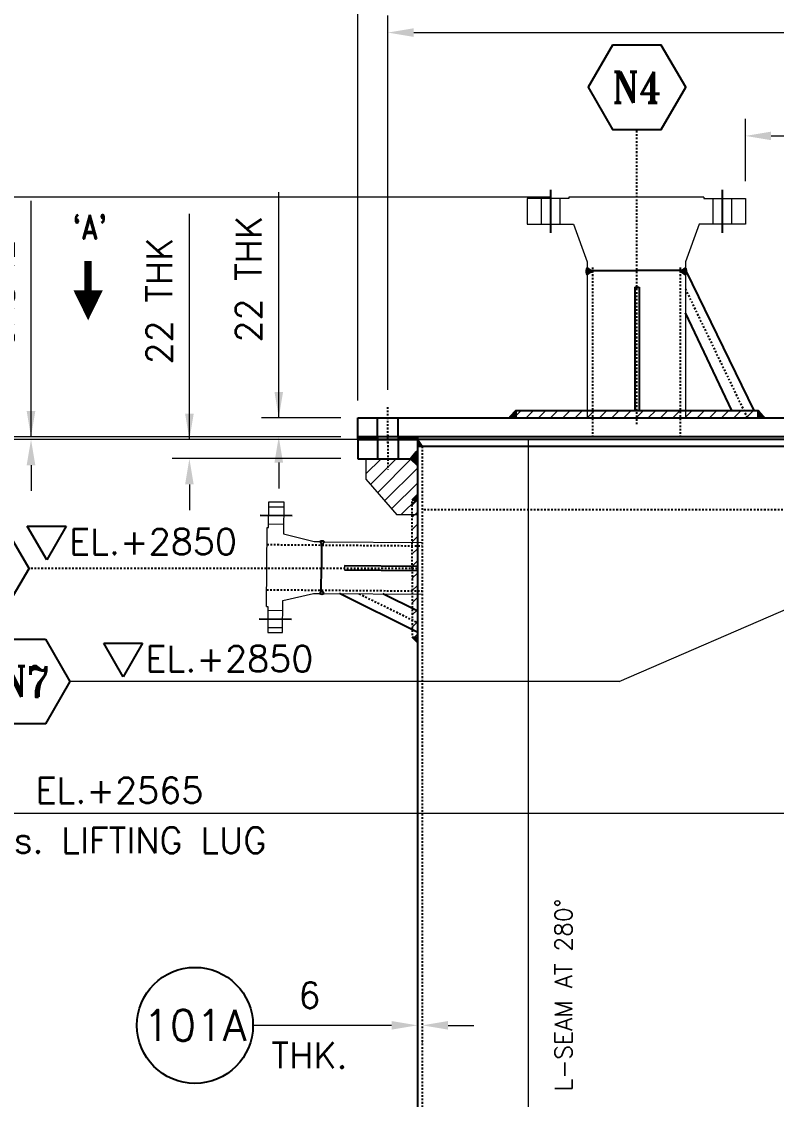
# Model space of a CAD drawing. Header units: inches. Extents: x 26960 to 35074, y -20333 to -19295.
# Drawn here: x 27038.2 to 27082.2, y -19398.3 to -19335.5 of the extents above; entities that cross this region are included whole.
import ezdxf
from ezdxf.enums import TextEntityAlignment as Align

# ---------------------------------------------------------------- set-up
doc = ezdxf.new("R2010")
doc.units = ezdxf.units.IN
doc.header["$LTSCALE"] = 200
doc.header["$MEASUREMENT"] = 0
for name, pattern in [('CENTER', [2, 1.25, -0.25, 0.25, -0.25]), ('CENTER2', [1.125, 0.75, -0.125, 0.125, -0.125]), ('DASHED', [0.75, 0.5, -0.25]), ('HIDDEN', [0.375, 0.25, -0.125])]:
    doc.linetypes.add(name, pattern=pattern)
for name, color, linetype, lineweight in [('1 (CEN)', 1, 'CENTER2', 9), ('2', 2, 'CENTER', 20), ('AM_5', 3, 'Continuous', 15), ('B-OBJ', 7, 'Continuous', 13), ('EQUIPMENT', 4, 'Continuous', 13), ('HAT', 8, 'Continuous', 9), ('Hidden Line', 3, 'HIDDEN', 9), ('OBJECT', 7, 'Continuous', 18), ('SEAM JOINT1', 4, 'SEAM', 13)]:
    doc.layers.add(name, color=color, linetype=linetype, lineweight=lineweight)
for name, color, linetype in [('CEN', 3, 'CENTER'), ('CENTER', 1, 'CENTER'), ('DIMENSION', 8, 'Continuous'), ('text', 3, 'Continuous'), ('WELD', 5, 'Continuous')]:
    doc.layers.add(name, color=color, linetype=linetype)
doc.styles.add('ROMAND', font='romand.shx', dxfattribs={"width": 0.8})
doc.styles.add('ROMANS', font='romans.shx')
doc.styles.add('ROMANT', font='romant.shx')
doc.styles.get("Standard").update_dxf_attribs({"font": 'romans.shx'})
doc.linetypes.add('SEAM', pattern='A,2,["X",Standard,S=1,R=0,X=0,Y=-0.5],2', length=4)
doc.linetypes.add('SEAM LINE', pattern='A,0.5,-0.2,["X",Standard,S=0.1,R=0,X=-0.1,Y=-0.05],-0.2', length=0.9)
doc.dimstyles.new('VEP-5', dxfattribs={"dimscale": 0, "dimtxt": 2.5, "dimasz": 2.5, "dimexe": 1, "dimexo": 1, "dimgap": 1, "dimtad": 1, "dimdec": 0, "dimlfac": 20, "dimzin": 9, "dimdsep": 46, "dimtxsty": 'ROMANS', "dimcen": 0, "dimclrd": 256, "dimclre": 256, "dimclrt": 40, "dimadec": 0, "dimazin": 0, "dimtfac": 1, "dimtdec": 0, "dimtofl": 0, "dimtmove": 0, "dimatfit": 3, "dimfxl": 1.25, "dimlwd": -1, "dimlwe": -1, "dimarcsym": 0})

# ---------------------------------------------------------------- blocks, each defined once
blk = doc.blocks.new('*D46')
at = {"layer": 'AM_5', "transparency": 16777216}
for p, q in [((27056.83, -19359.871), (27014.858, -19359.871)), ((27015.858, -19508.371), (27015.858, -19361.371)), ((27060.33, -19509.871), (27014.858, -19509.871))]:
    blk.add_line(p, q, dxfattribs=at)
for points in [[(27016.108, -19361.371), (27015.608, -19361.371), (27015.858, -19359.871)], [(27015.608, -19508.371), (27016.108, -19508.371), (27015.858, -19509.871)]]:
    blk.add_solid(points, dxfattribs=at)
at = {"layer": 'Defpoints', "color": 0, "transparency": 16777216}
for p in [(27015.858, -19359.871), (27057.83, -19359.871), (27061.33, -19509.871)]:
    blk.add_point(p, dxfattribs=at)
at = {"layer": 'AM_5', "color": 40, "transparency": 16777216, "insert": (27014.108, -19432.365), "char_height": 1.5, "attachment_point": 5, "rotation": 90, "style": 'ROMANS'}
blk.add_mtext('3000 FROM T.L. TO FLANGE FACE', dxfattribs=at)
blk = doc.blocks.new('*D47')
at = {"layer": 'AM_5', "transparency": 16777216}
for p, q in [((27059.794, -19394.007), (27051.722, -19394.007)), ((27063.08, -19394.007), (27064.58, -19394.007)), ((27061.294, -19395.001), (27061.294, -19395.007)), ((27061.58, -19394.972), (27061.58, -19395.007))]:
    blk.add_line(p, q, dxfattribs=at)
for points in [[(27059.794, -19394.257), (27059.794, -19393.757), (27061.294, -19394.007)], [(27063.08, -19393.757), (27063.08, -19394.257), (27061.58, -19394.007)]]:
    blk.add_solid(points, dxfattribs=at)
at = {"layer": 'Defpoints', "color": 0, "transparency": 16777216}
for p in [(27061.294, -19394.001), (27061.294, -19394.007), (27061.58, -19393.972)]:
    blk.add_point(p, dxfattribs=at)
at = {"layer": 'AM_5', "color": 40, "transparency": 16777216, "char_height": 1.5, "attachment_point": 5, "style": 'ROMANS'}
for s, insert in [('6', (27055.008, -19392.257)), ('THK.', (27055.008, -19395.757))]:
    blk.add_mtext(s, dxfattribs=dict(at, insert=insert))
blk = doc.blocks.new('A$C32f367a6')
at = {"layer": 'text'}
for p, q in [((-18.1, 31.4), (18.1, 31.4)), ((0, 0), (-18.1, 31.4)), ((18.1, 31.4), (0, 0))]:
    blk.add_line(p, q, dxfattribs=at)
blk = doc.blocks.new('*D121')
at = {"layer": 'AM_5', "transparency": 16777216}
for p, q in [((27053.223, -19358.603), (27053.223, -19345.461)), ((27053.223, -19357.103), (27053.223, -19355.603)), ((27056.83, -19358.603), (27052.223, -19358.603)), ((27056.83, -19359.721), (27052.223, -19359.721)), ((27053.223, -19361.221), (27053.223, -19362.721))]:
    blk.add_line(p, q, dxfattribs=at)
for points in [[(27052.973, -19357.103), (27053.473, -19357.103), (27053.223, -19358.603)], [(27053.473, -19361.221), (27052.973, -19361.221), (27053.223, -19359.721)]]:
    blk.add_solid(points, dxfattribs=at)
at = {"layer": 'Defpoints', "color": 0, "transparency": 16777216}
for p in [(27057.83, -19358.603), (27053.223, -19359.721), (27057.83, -19359.721)]:
    blk.add_point(p, dxfattribs=at)
at = {"layer": 'AM_5', "color": 40, "transparency": 16777216, "insert": (27051.473, -19350.532), "char_height": 1.5, "attachment_point": 5, "rotation": 90, "style": 'ROMANS'}
blk.add_mtext('22 THK', dxfattribs=at)
blk = doc.blocks.new('*D122')
at = {"layer": 'AM_5', "transparency": 16777216}
for p, q in [((27048.019, -19359.871), (27048.019, -19346.729)), ((27048.019, -19358.371), (27048.019, -19356.871)), ((27056.83, -19359.871), (27047.019, -19359.871)), ((27056.83, -19360.989), (27047.019, -19360.989)), ((27048.019, -19362.489), (27048.019, -19363.989))]:
    blk.add_line(p, q, dxfattribs=at)
for points in [[(27047.769, -19358.371), (27048.269, -19358.371), (27048.019, -19359.871)], [(27048.269, -19362.489), (27047.769, -19362.489), (27048.019, -19360.989)]]:
    blk.add_solid(points, dxfattribs=at)
at = {"layer": 'Defpoints', "color": 0, "transparency": 16777216}
for p in [(27057.83, -19359.871), (27048.019, -19360.989), (27057.83, -19360.989)]:
    blk.add_point(p, dxfattribs=at)
at = {"layer": 'AM_5', "color": 40, "transparency": 16777216, "insert": (27046.269, -19351.8), "char_height": 1.5, "attachment_point": 5, "rotation": 90, "style": 'ROMANS'}
blk.add_mtext('22 THK', dxfattribs=at)
blk = doc.blocks.new('*D133')
at = {"layer": 'AM_5', "transparency": 16777216}
for p, q in [((27057.83, -19357.603), (27057.83, -19328.335)), ((27140.33, -19357.603), (27140.33, -19328.335)), ((27059.33, -19329.335), (27138.83, -19329.335))]:
    blk.add_line(p, q, dxfattribs=at)
for points in [[(27059.33, -19329.085), (27059.33, -19329.585), (27057.83, -19329.335)], [(27138.83, -19329.585), (27138.83, -19329.085), (27140.33, -19329.335)]]:
    blk.add_solid(points, dxfattribs=at)
at = {"layer": 'Defpoints', "color": 0, "transparency": 16777216}
for p in [(27140.33, -19329.335), (27057.83, -19358.603), (27140.33, -19358.603)]:
    blk.add_point(p, dxfattribs=at)
at = {"layer": 'AM_5', "color": 40, "transparency": 16777216, "insert": (27099.08, -19327.585), "char_height": 1.5, "attachment_point": 5, "style": 'ROMANS'}
blk.add_mtext('1630 O.D.', dxfattribs=at)
blk = doc.blocks.new('*D134')
at = {"layer": 'AM_5', "transparency": 16777216}
for p, q in [((27059.58, -19356.98), (27059.58, -19335.163)), ((27138.58, -19356.98), (27138.58, -19335.163)), ((27061.08, -19336.163), (27137.08, -19336.163))]:
    blk.add_line(p, q, dxfattribs=at)
for points in [[(27061.08, -19335.913), (27061.08, -19336.413), (27059.58, -19336.163)], [(27137.08, -19336.413), (27137.08, -19335.913), (27138.58, -19336.163)]]:
    blk.add_solid(points, dxfattribs=at)
at = {"layer": 'Defpoints', "color": 0, "transparency": 16777216}
for p in [(27138.58, -19336.163), (27059.58, -19357.98), (27138.58, -19357.98)]:
    blk.add_point(p, dxfattribs=at)
at = {"layer": 'AM_5', "color": 40, "transparency": 16777216, "insert": (27099.08, -19334.413), "char_height": 1.5, "attachment_point": 5, "style": 'ROMANS'}
blk.add_mtext('1562 P.C.D.', dxfattribs=at)
blk = doc.blocks.new('*D136')
at = {"layer": 'AM_5', "transparency": 16777216}
for p, q in [((27080.395, -19344.827), (27080.395, -19341.184)), ((27095.271, -19348.918), (27095.271, -19341.184)), ((27081.895, -19342.184), (27093.771, -19342.184))]:
    blk.add_line(p, q, dxfattribs=at)
for points in [[(27081.895, -19341.934), (27081.895, -19342.434), (27080.395, -19342.184)], [(27093.771, -19342.434), (27093.771, -19341.934), (27095.271, -19342.184)]]:
    blk.add_solid(points, dxfattribs=at)
at = {"layer": 'Defpoints', "color": 0, "transparency": 16777216}
for p in [(27095.271, -19342.184), (27080.395, -19345.827), (27095.271, -19349.918)]:
    blk.add_point(p, dxfattribs=at)
at = {"layer": 'AM_5', "color": 40, "transparency": 16777216, "insert": (27087.833, -19340.434), "char_height": 1.5, "attachment_point": 5, "style": 'ROMANS'}
blk.add_mtext('298', dxfattribs=at)
blk = doc.blocks.new('*D141')
at = {"layer": 'AM_5', "transparency": 16777216}
for p, q in [((27038.795, -19359.721), (27038.795, -19345.971)), ((27038.795, -19358.221), (27038.795, -19356.721)), ((27056.83, -19359.721), (27037.795, -19359.721)), ((27056.83, -19359.871), (27037.795, -19359.871)), ((27038.795, -19361.371), (27038.795, -19362.871))]:
    blk.add_line(p, q, dxfattribs=at)
for points in [[(27038.545, -19358.221), (27039.045, -19358.221), (27038.795, -19359.721)], [(27039.045, -19361.371), (27038.545, -19361.371), (27038.795, -19359.871)]]:
    blk.add_solid(points, dxfattribs=at)
at = {"layer": 'Defpoints', "color": 0, "transparency": 16777216}
for p in [(27057.83, -19359.721), (27038.795, -19359.871), (27057.83, -19359.871)]:
    blk.add_point(p, dxfattribs=at)
at = {"layer": 'AM_5', "color": 40, "transparency": 16777216, "insert": (27035.795, -19350.936), "char_height": 1.5, "attachment_point": 5, "rotation": 90, "style": 'ROMANS'}
blk.add_mtext('3 THK\\PGASKET', dxfattribs=at)
blk = doc.blocks.new('*D241')
at = {"layer": 'AM_5', "transparency": 16777216}
for p, q in [((27069.115, -19345.747), (27002.884, -19345.747)), ((27003.884, -19575.669), (27003.884, -19347.247)), ((27051.974, -19577.169), (27002.884, -19577.169))]:
    blk.add_line(p, q, dxfattribs=at)
for points in [[(27004.134, -19347.247), (27003.634, -19347.247), (27003.884, -19345.747)], [(27003.634, -19575.669), (27004.134, -19575.669), (27003.884, -19577.169)]]:
    blk.add_solid(points, dxfattribs=at)
at = {"layer": 'Defpoints', "color": 0, "transparency": 16777216}
for p in [(27003.884, -19345.747), (27070.115, -19345.747), (27052.974, -19577.169)]:
    blk.add_point(p, dxfattribs=at)
at = {"layer": 'AM_5', "color": 40, "transparency": 16777216, "insert": (27002.134, -19461.458), "char_height": 1.5, "attachment_point": 5, "rotation": 90, "style": 'ROMANS'}
blk.add_mtext('4628', dxfattribs=at)
blk = doc.blocks.new('*D252')
at = {"layer": 'AM_5', "transparency": 16777216}
for p, q in [((27066.768, -19359.871), (27021.646, -19359.871)), ((27022.646, -19361.371), (27022.646, -19505.872)), ((27066.767, -19507.372), (27021.646, -19507.372))]:
    blk.add_line(p, q, dxfattribs=at)
for points in [[(27022.896, -19361.371), (27022.396, -19361.371), (27022.646, -19359.871)], [(27022.396, -19505.872), (27022.896, -19505.872), (27022.646, -19507.372)]]:
    blk.add_solid(points, dxfattribs=at)
at = {"layer": 'Defpoints', "color": 0, "transparency": 16777216}
for p in [(27067.768, -19359.871), (27022.646, -19507.372), (27067.767, -19507.372)]:
    blk.add_point(p, dxfattribs=at)
at = {"layer": 'AM_5', "color": 40, "transparency": 16777216, "insert": (27020.896, -19438.7), "char_height": 1.5, "attachment_point": 5, "rotation": 90, "style": 'ROMANS'}
blk.add_mtext('2950', dxfattribs=at)

msp = doc.modelspace()

# ---------------------------------------------------------------- hatches: boundary and pattern name
at = {"linetype": 'DASHED'}
h = msp.add_hatch(dxfattribs=at)
h.set_pattern_fill('ANSI37', color=5, scale=0.025)
h.set_pattern_definition([(45, (28792.86417, -18458.3484345), (-0.002209708691, 0.002209708691), []), (135, (28792.86417, -18458.3484345), (-0.002209708691, -0.002209708691), [])])
h.paths.add_polyline_path([(27071.18768, -19349.86557, 0.28383696), (27071.18768, -19350.27436), (27071.40518, -19350.10747), (27071.48518, -19350.10747), (27071.48518, -19350.03247), (27071.40518, -19350.03247)])
h.paths.add_polyline_path([(27076.68518, -19350.10747), (27076.90268, -19350.27436, 0.28383696), (27076.90268, -19349.86557), (27076.68518, -19350.03247), (27076.60518, -19350.03247), (27076.60518, -19350.10747)])
h = msp.add_hatch(dxfattribs=at)
h.set_pattern_fill('ANSI37', color=5, scale=0.025)
h.set_pattern_definition([(45, (0, -10.1004485), (-0.0022097086912, 0.0022097086912), []), (135, (0, -10.1004485), (-0.0022097086912, -0.0022097086912), [])])
h.paths.add_polyline_path([(27110.09901, -19533.10867, 0.279062), (27110.09695, -19533.36015), (27110.21267, -19533.27285), (27110.29267, -19533.2735), (27110.29328, -19533.1985), (27110.21328, -19533.19785)])
h.paths.add_polyline_path([(27113.11685, -19533.38485, 0.279062), (27113.11891, -19533.13337), (27113.00319, -19533.22067), (27112.92319, -19533.22001), (27112.92258, -19533.29501), (27113.00258, -19533.29566)])
h.paths.add_polyline_path([(27100.54333, -19534.56182, 0.279062), (27100.54538, -19534.31035), (27100.42966, -19534.39764), (27100.34967, -19534.39699), (27100.34905, -19534.47199), (27100.42905, -19534.47264)])
h.paths.add_polyline_path([(27097.52548, -19534.28565, 0.279062), (27097.52343, -19534.53712), (27097.63914, -19534.44982), (27097.71914, -19534.45048), (27097.71975, -19534.37548), (27097.63976, -19534.37483)])
h.paths.add_polyline_path([(27141.96457, -19498.88144, 0.279062), (27142.21606, -19498.88144), (27142.12782, -19498.76644), (27142.12782, -19498.68644), (27142.05282, -19498.68644), (27142.05282, -19498.76644)])
h.paths.add_polyline_path([(27142.12782, -19495.97644), (27142.21606, -19495.86144, 0.279062), (27141.96457, -19495.86144), (27142.05282, -19495.97644), (27142.05282, -19496.05644), (27142.12782, -19496.05644)])
h.paths.add_polyline_path([(27141.96589, -19368.89186, 0.279062), (27142.21738, -19368.89186), (27142.12913, -19368.77686), (27142.12913, -19368.69686), (27142.05413, -19368.69686), (27142.05413, -19368.77686)])
h.paths.add_polyline_path([(27142.21738, -19365.87186, 0.279062), (27141.96589, -19365.87186), (27142.05413, -19365.98686), (27142.05413, -19366.06686), (27142.12913, -19366.06686), (27142.12913, -19365.98686)])
h.paths.add_polyline_path([(27055.87955, -19365.82636, 0.279062), (27055.62807, -19365.8243), (27055.71537, -19365.94002), (27055.71471, -19366.02002), (27055.78971, -19366.02063), (27055.79036, -19365.94063)])
h.paths.add_polyline_path([(27055.85485, -19368.84626), (27055.76755, -19368.73054), (27055.7682, -19368.65054), (27055.6932, -19368.64993), (27055.69255, -19368.72993), (27055.60337, -19368.8442, 0.279062)])
h.paths.add_polyline_path([(27097.57077, -19353.1767), (27097.68577, -19353.08846), (27097.76577, -19353.08846), (27097.76577, -19353.01346), (27097.68577, -19353.01346), (27097.57077, -19352.92521, 0.279062)])
h.paths.add_polyline_path([(27100.59077, -19353.1767, 0.279062), (27100.59077, -19352.92521), (27100.47577, -19353.01346), (27100.39577, -19353.01346), (27100.39577, -19353.08846), (27100.47577, -19353.08846)])
h = msp.add_hatch(dxfattribs=at)
h.set_pattern_fill('ANSI37', color=5, scale=0.025)
h.set_pattern_definition([(45, (0, 0), (-0.0022097086912, 0.0022097086912), []), (135, (0, 0), (-0.0022097086912, -0.0022097086912), [])])
h.paths.add_polyline_path([(27067.02975, -19358.17531), (27066.63806, -19358.60344), (27067.02975, -19358.60344)])
h.paths.add_polyline_path([(27081.51966, -19358.60344), (27081.12987, -19358.17716), (27081.12987, -19358.60344)])
at = {"layer": '2'}
h = msp.add_hatch(dxfattribs=at)
h.set_pattern_fill('ANSI37', color=256, scale=0.25)
h.set_pattern_definition([(45, (16859.336077, -7713.857575), (-0.02209708691, 0.02209708691), []), (135, (16859.336077, -7713.857575), (-0.02209708691, -0.02209708691), [])])
h.paths.add_polyline_path([(27057.82975, -19359.72144), (27057.82975, -19359.87144), (27058.97975, -19359.87144), (27058.97975, -19359.72144)])
h.paths.add_polyline_path([(27061.29375, -19359.87144), (27061.29375, -19359.72144), (27060.17975, -19359.72144), (27060.17975, -19359.87144)])
at = {"layer": 'B-OBJ'}
h = msp.add_hatch(dxfattribs=at)
h.set_pattern_fill('ANSI31', color=0, scale=5)
h.set_pattern_definition([(45, (0, -12.75723), (-0.441941738, 0.441941738), [])])
h.paths.add_polyline_path([(27061.29375, -19364.25944), (27061.29375, -19361.38944), (27060.89375, -19360.98944), (27058.29375, -19360.98944), (27058.29375, -19362.18944), (27060.09375, -19364.25944)])
at = {"layer": 'HAT', "lineweight": 15}
h = msp.add_hatch(dxfattribs=at)
h.set_pattern_fill('ANSI31', color=2, scale=4.024083, angle=180, style=0)
h.set_pattern_definition([(225, (7804.38203, -46892.8815), (0.3556820145, -0.3556820145), [])])
h.paths.add_polyline_path([(27074.07975, -19358.17531), (27070.07975, -19358.17531), (27067.02975, -19358.17531), (27067.02975, -19358.6035), (27081.12987, -19358.60344), (27081.12987, -19358.17531)])
h.paths.add_polyline_path([(27069.21293, -19352.07871), (27069.21293, -19346.78109), (27072.96293, -19346.78109), (27072.96293, -19352.07871)], flags=9)
h = msp.add_hatch(dxfattribs=at)
h.set_pattern_fill('ANSI31', color=2, scale=4.024083, angle=180, style=0)
h.set_pattern_definition([(225, (25543.05515, -20180.22534), (0.35568201, -0.35568201), [])])
h.paths.add_polyline_path([(27060.99381, -19370.93116), (27060.99381, -19371.43069), (27061.29381, -19371.43069), (27061.29381, -19371.13146, -0.02993759)])
h.paths.add_polyline_path([(27060.99381, -19370.93116, 0.02993759), (27061.29381, -19371.13146), (27061.29381, -19370.41038), (27060.99381, -19370.41038)])
h.paths.add_polyline_path([(27060.99381, -19368.89069), (27060.99381, -19370.41038), (27061.29381, -19370.41038), (27061.29381, -19368.89069)])
h.paths.add_polyline_path([(27060.99381, -19367.53069), (27060.99381, -19368.50677), (27061.11039, -19368.50661), (27061.29381, -19368.50632), (27061.29381, -19367.53069)])
h.paths.add_polyline_path([(27060.99381, -19368.69569), (27060.99381, -19368.89069), (27061.29381, -19368.89069), (27061.29381, -19368.69569)])
h.paths.add_polyline_path([(27060.99381, -19368.50678), (27060.99381, -19368.69569), (27061.29381, -19368.69569), (27061.29381, -19368.50634), (27061.11039, -19368.50661)])
h.paths.add_polyline_path([(27060.99381, -19367.38069), (27060.99381, -19367.53069), (27061.29381, -19367.53069), (27061.29381, -19367.38069)])
h.paths.add_polyline_path([(27060.99381, -19367.23069), (27060.99381, -19367.38069), (27061.29381, -19367.38069), (27061.29381, -19367.23069)])
h.paths.add_polyline_path([(27060.99381, -19366.12553), (27060.99381, -19367.23069), (27061.29381, -19367.23069), (27061.29381, -19366.06569), (27061.07557, -19366.06569, 0.00840187)])
h.paths.add_polyline_path([(27060.99381, -19365.87069), (27060.99381, -19366.06569), (27061.07557, -19366.06569, -0.0215303), (27061.29381, -19365.92522), (27061.29381, -19365.87069)])
h.paths.add_polyline_path([(27061.29381, -19365.92522, 0.0215303), (27061.07557, -19366.06569), (27061.29381, -19366.06569)])
h.paths.add_polyline_path([(27061.29381, -19365.03519, 0.02192025), (27060.99381, -19365.18179), (27060.99381, -19365.87069), (27061.29381, -19365.87069)])
h.paths.add_polyline_path([(27061.29381, -19365.03519), (27061.29381, -19363.33069), (27060.99381, -19363.33069), (27060.99381, -19365.18179, -0.02192025)])
at = {"layer": 'WELD'}
h = msp.add_hatch(dxfattribs=at)
h.set_pattern_fill('ANSI37', color=256, scale=0.25)
h.set_pattern_definition([(45, (27026.17849, -19208.794284), (-0.022097087, 0.022097087), []), (135, (27026.17849, -19208.794284), (-0.022097087, -0.022097087), [])])
h.paths.add_polyline_path([(27061.29375, -19360.27144), (27061.57975, -19360.27144), (27061.29375, -19359.87144)])
h = msp.add_hatch(dxfattribs=at)
h.set_pattern_fill('ANSI37', color=256, scale=0.25)
h.set_pattern_definition([(45, (29060.755715, -19609.002545), (-0.0220970869, 0.0220970869), []), (135, (29060.755715, -19609.002545), (-0.0220970869, -0.0220970869), [])])
h.paths.add_polyline_path([(27060.89375, -19360.98944), (27061.29375, -19360.98944), (27061.29375, -19361.38944)])
h.paths.add_polyline_path([(27061.21875, -19360.58944), (27061.21875, -19360.98944), (27060.89375, -19360.98944)])
h.paths.add_polyline_path([(27061.21875, -19360.58944), (27061.29375, -19360.58944), (27061.29375, -19360.98944), (27061.21875, -19360.98944)])
h = msp.add_hatch(dxfattribs=at)
h.set_pattern_fill('ANSI37', color=256, scale=0.25, angle=360)
h.set_pattern_definition([(45, (25543.055262, -20180.27534), (-0.0220970869, 0.0220970869), []), (135, (25543.055262, -20180.27534), (-0.0220970869, -0.0220970869), [])])
h.paths.add_polyline_path([(27061.29381, -19363.06863), (27060.99392, -19363.38069), (27061.29392, -19363.38069), (27061.29392, -19363.06863)])
h = msp.add_hatch(dxfattribs=at)
h.set_pattern_fill('ANSI37', color=256, scale=0.25, angle=360)
h.set_pattern_definition([(45, (25543.055153, -20180.17534), (-0.0220970869, 0.0220970869), []), (135, (25543.055153, -20180.17534), (-0.0220970869, -0.0220970869), [])])
h.paths.add_polyline_path([(27061.2937, -19371.69275), (27060.99381, -19371.38069), (27061.29381, -19371.38069), (27061.29381, -19371.69275)])

# ---------------------------------------------------------------- linework, layer by layer
at = {"color": 0}
for p, q in [((27071.18768, -19349.86557, -17.08977), (27071.40518, -19350.03247, -17.08977)), ((27071.18768, -19349.86557, -17.08977), (27071.40518, -19350.03247, -17.08977)), ((27071.18768, -19350.27436, -17.08977), (27071.40518, -19350.10747, -17.08977)), ((27071.40518, -19350.03247, -17.08977), (27071.48518, -19350.03247, -17.08977)), ((27071.40518, -19350.03247, -17.08977), (27071.48518, -19350.03247, -17.08977)), ((27071.40518, -19350.10747, -17.08977), (27071.48518, -19350.10747, -17.08977)), ((27071.48518, -19350.03247, -17.08977), (27074.04518, -19350.03247, -17.08977)), ((27076.60518, -19350.03247, -17.08977), (27074.04518, -19350.03247, -17.08977)), ((27076.68518, -19350.03247, -17.08977), (27076.60518, -19350.03247, -17.08977)), ((27076.68518, -19350.03247, -17.08977), (27076.60518, -19350.03247, -17.08977)), ((27076.68518, -19350.10747, -17.08977), (27076.60518, -19350.10747, -17.08977)), ((27076.90268, -19349.86557, -17.08977), (27076.68518, -19350.03247, -17.08977)), ((27076.90268, -19349.86557, -17.08977), (27076.68518, -19350.03247, -17.08977)), ((27076.90268, -19350.27436, -17.08977), (27076.68518, -19350.10747, -17.08977)), ((27073.95375, -19350.99078, -17.08977), (27074.20575, -19350.99078, -17.08977)), ((27055.62807, -19365.8243, -17.08977), (27055.71537, -19365.94002, -17.08977)), ((27055.71471, -19366.02002, -17.08977), (27055.70396, -19367.33497, -17.08977)), ((27055.71537, -19365.94002, -17.08977), (27055.71471, -19366.02002, -17.08977)), ((27055.79036, -19365.94063, -17.08977), (27055.78971, -19366.02063, -17.08977)), ((27055.87955, -19365.82636, -17.08977), (27055.79036, -19365.94063, -17.08977)), ((27055.6932, -19368.64993, -17.08977), (27055.70396, -19367.33497, -17.08977)), ((27055.60337, -19368.8442, -17.08977), (27055.69255, -19368.72993, -17.08977)), ((27055.69255, -19368.72993, -17.08977), (27055.6932, -19368.64993, -17.08977)), ((27055.76755, -19368.73054, -17.08977), (27055.7682, -19368.65054, -17.08977)), ((27055.85485, -19368.84626, -17.08977), (27055.76755, -19368.73054, -17.08977))]:
    msp.add_line(p, q, dxfattribs=at)
at = {"color": 7, "linetype": 'DASHED', "ltscale": 0.0001}
for p, q in [((27071.48518, -19349.84747, -17.08977), (27071.48518, -19359.72144, -17.08977)), ((27076.60518, -19349.84747, -17.08977), (27076.60518, -19359.72144, -17.08977)), ((27052.53982, -19365.99405, -17.08977), (27061.57973, -19366.06799, -17.08977)), ((27052.51831, -19368.62396, -17.08977), (27061.57973, -19368.69807, -17.08977))]:
    msp.add_line(p, q, dxfattribs=at)
at = {"color": 7, "linetype": 'DASHED'}
for p, q in [((27080.89836, -19358.17531, -17.08977), (27076.96044, -19350.08385, -17.08977)), ((27073.95375, -19350.99078, -17.08977), (27073.95375, -19358.17531, -17.08977)), ((27074.20803, -19350.99078, -17.08977), (27074.20803, -19358.17531, -17.08977)), ((27079.60468, -19358.17531, -17.08977), (27076.90268, -19352.48911, -17.08977)), ((27067.02975, -19358.17531, -17.08977), (27067.02975, -19358.6035, -17.08977)), ((27067.02975, -19358.17531, -17.08977), (27081.12987, -19358.17531, -17.08977)), ((27081.12987, -19358.17531, -17.08977), (27081.12987, -19358.60349, -17.08977)), ((27061.29375, -19359.72144, -17.08977), (27061.29375, -19365.32689, -17.08977)), ((27060.99392, -19363.38069, -17.08977), (27061.29381, -19363.06863, -17.08977)), ((27060.99392, -19363.38069, -17.08977), (27061.29392, -19363.38069, -17.08977)), ((27060.99392, -19363.38069, -17.08977), (27061.29392, -19363.38069, -17.08977)), ((27057.06056, -19367.22006, -17.08977), (27061.2948, -19367.25242, -17.08977)), ((27057.05848, -19367.47433, -17.08977), (27061.2927, -19367.50897, -17.08977)), ((27061.28131, -19371.09939, -17.08977), (27056.76124, -19368.85367, -17.08977)), ((27061.29155, -19369.84794, -17.08977), (27059.28512, -19368.87431, -17.08977)), ((27060.99381, -19371.38069, -17.08977), (27061.29381, -19371.38069, -17.08977)), ((27060.99381, -19371.38069, -17.08977), (27061.2937, -19371.69275, -17.08977)), ((27060.99392, -19371.38069, -17.08977), (27061.29392, -19371.38069, -17.08977))]:
    msp.add_line(p, q, dxfattribs=at)
at = {"color": 0, "linetype": 'DASHED'}
for p, q in [((27067.02975, -19358.17531, -17.08977), (27066.63806, -19358.60344, -17.08977)), ((27081.12987, -19358.17716, -17.08977), (27081.52145, -19358.60539, -17.08977))]:
    msp.add_line(p, q, dxfattribs=at)
for p, q in [((27057.82975, -19359.72144, -17.08977), (27057.82975, -19358.60344, -17.08977)), ((27057.82975, -19358.60344, -17.08977), (27099.08077, -19358.60344, -17.08977)), ((27058.97975, -19359.72144, -17.08977), (27058.97975, -19358.60344, -17.08977)), ((27060.17975, -19359.72144, -17.08977), (27060.17975, -19358.60344, -17.08977)), ((27099.07975, -19359.72144, -17.08977), (27057.82975, -19359.72144, -17.08977)), ((27057.82975, -19359.87144, -17.08977), (27057.82975, -19359.72144, -17.08977)), ((27058.97975, -19359.72144, -17.08977), (27058.97975, -19359.87144, -17.08977)), ((27060.17975, -19359.72144, -17.08977), (27060.17975, -19359.87144, -17.08977)), ((27061.29375, -19359.87144, -17.08977), (27061.29375, -19359.72144, -17.08977)), ((27099.08077, -19359.87144, -17.08977), (27057.82975, -19359.87144, -17.08977)), ((27057.82975, -19359.87144, -17.08977), (27061.25975, -19359.87144, -17.08977)), ((27057.82975, -19359.87144, -17.08977), (27057.82975, -19359.87144, -17.08977)), ((27057.82975, -19359.87144, -17.08977), (27057.82975, -19360.98944, -17.08977)), ((27058.97975, -19359.87144, -17.08977), (27058.97975, -19360.98944, -17.08977)), ((27060.17975, -19359.87144, -17.08977), (27060.17975, -19360.98944, -17.08977)), ((27061.29375, -19359.87144, -17.08977), (27061.29375, -19361.12144, -17.08977)), ((27061.57975, -19360.27144, -17.08977), (27061.29375, -19359.87144, -17.08977)), ((27099.07975, -19360.27144, -17.08977), (27061.29375, -19360.27144, -17.08977)), ((27061.29375, -19360.27144, -17.08977), (27061.29375, -19509.9579, -17.08977)), ((27057.82975, -19360.98944, -17.08977), (27061.29375, -19360.98944, -17.08977)), ((27061.21875, -19360.58944, -17.08977), (27060.89375, -19360.98944, -17.08977)), ((27060.89375, -19360.98944, -17.08977), (27061.29375, -19361.38944, -17.08977)), ((27061.29375, -19360.58944, -17.08977), (27061.21875, -19360.58944, -17.08977))]:
    msp.add_line(p, q)
at = {"color": 7, "linetype": 'DASHED', "ltscale": 5e-05}
for q in [(27060.99392, -19363.38069, -17.08977), (27060.99392, -19371.3808, -17.08977)]:
    msp.add_line((27060.99392, -19367.38069, -17.08977), q, dxfattribs=at)
at = {"color": 4, "linetype": 'DASHED', "ltscale": 0.0001}
msp.add_line((27136.57975, -19363.96345, -17.08977), (27061.57975, -19363.96345, -17.08977), dxfattribs=at)
at = {"color": 7, "linetype": 'DASHED', "ltscale": 0.0005}
msp.add_line((27061.29375, -19367.47069, -17.08977), (27061.29375, -19367.25241, -17.08977), dxfattribs=at)
at = {"elevation": -17.08977}
for points in [[(27072.65922, -19336.88703), (27071.23869, -19339.34746), (27072.65922, -19341.8079), (27075.50029, -19341.8079), (27076.92082, -19339.34746), (27075.50029, -19336.88703)], [(27034.41784, -19364.92025), (27032.99731, -19367.38069), (27034.41784, -19369.84113), (27037.25891, -19369.84113), (27038.67944, -19367.38069), (27037.25891, -19364.92025)]]:
    msp.add_lwpolyline(points, close=True, dxfattribs=at)
msp.add_lwpolyline([(27039.63466, -19371.50967), (27041.05519, -19373.97011), (27039.63466, -19376.43055), (27036.79359, -19376.43055), (27035.37306, -19373.97011), (27036.79359, -19371.50967)], close=True)
at = {"color": 0}
for centre, radius, start, end in [((27071.51873, -19350.06997, -17.08977), 0.38906, 148.3081964, 211.6918036), ((27076.57163, -19350.06997, -17.08977), 0.38906, 328.3081964, 31.6918036), ((27055.75211, -19366.03307, -17.08977), 0.24284, 58.3465992, 120.7161919), ((27055.73081, -19368.63748, -17.08977), 0.24284, 238.3465992, 300.7161919)]:
    msp.add_arc(centre, radius, start, end, dxfattribs=at)
at = {"layer": '1 (CEN)'}
for p, q in [((27073.04327, -19373.97011), (27084.77912, -19368.89153, -17.08977)), ((27073.04327, -19373.97011), (27041.05519, -19373.97011)), ((27029.9504, -19381.65339, -17.08977), (27089.81783, -19381.65339, -17.08977))]:
    msp.add_line(p, q, dxfattribs=at)
at = {"layer": 'B-OBJ', "color": 4}
for p, q in [((27067.53321, -19358.60349, -17.08977), (27080.62629, -19358.60338, -17.08977)), ((27061.29375, -19360.98944, -17.08977), (27058.29375, -19360.98944, -17.08977)), ((27058.29375, -19360.98944, -17.08977), (27058.29375, -19362.18944, -17.08977)), ((27061.29375, -19360.98944, -17.08977), (27061.29375, -19364.25944, -17.08977)), ((27058.29375, -19362.18944, -17.08977), (27060.09375, -19364.25944, -17.08977)), ((27061.2937, -19371.69275, -17.08977), (27061.29381, -19363.06863, -17.08977)), ((27061.29375, -19364.25944, -17.08977), (27060.09375, -19364.25944, -17.08977)), ((27061.3027, -19365.87071, -17.08977), (27061.28481, -19368.89067, -17.08977)), ((27061.29375, -19366.47469, -17.08977), (27061.29375, -19366.47469, -17.08977)), ((27057.06056, -19367.22006, -17.08977), (27057.0585, -19367.47206, -17.08977)), ((27061.2948, -19367.25242, -17.08977), (27061.2927, -19367.50897, -17.08977)), ((27061.29375, -19367.25241, -17.08977), (27061.29375, -19367.50897, -17.08977)), ((27061.29375, -19368.28669, -17.08977), (27061.29375, -19368.28669, -17.08977)), ((27061.28481, -19368.89067, -17.08977), (27061.29196, -19371.57913, -17.08977))]:
    msp.add_line(p, q, dxfattribs=at)
at = {"layer": 'CEN', "color": 2, "linetype": 'CENTER'}
for p, q in [((27069.04518, -19345.32747, -17.08977), (27069.04518, -19347.83247, -17.08977)), ((27079.04518, -19345.32747, -17.08977), (27079.04518, -19347.83247, -17.08977)), ((27052.13374, -19364.29067, -17.08977), (27054.00617, -19364.30599, -17.08977)), ((27052.08442, -19370.32047, -17.08977), (27053.95686, -19370.33578, -17.08977))]:
    msp.add_line(p, q, dxfattribs=at)
at = {"layer": 'CENTER', "linetype": 'CENTER', "ltscale": 0.0001}
for p, q in [((27074.07975, -19358.98064, -17.08977), (27074.07975, -19341.8079, -17.08977)), ((27061.29375, -19367.38069, -17.08977), (27038.67944, -19367.38069, -17.08977))]:
    msp.add_line(p, q, dxfattribs=at)
at = {"layer": 'CENTER', "linetype": 'CENTER', "ltscale": 5e-05}
for p, q in [((27076.90268, -19351.10735, -17.08977), (27080.50768, -19358.60344, -17.08977)), ((27059.57975, -19360.08241, -17.08977), (27059.57975, -19357.9798, -17.08977)), ((27059.57975, -19359.61047, -17.08977), (27059.57975, -19361.61307, -17.08977)), ((27057.9034, -19368.86301, -17.08977), (27061.28602, -19370.52397, -17.08977))]:
    msp.add_line(p, q, dxfattribs=at)
at = {"layer": 'DIMENSION', "linetype": 'DASHED', "ltscale": 0.0001}
msp.add_line((27061.57975, -19360.27144, -17.08977), (27061.57975, -19509.87144, -17.08977), dxfattribs=at)
at = {"layer": 'EQUIPMENT'}
for p, q in [((27067.69518, -19345.82747, -17.08977), (27067.69518, -19347.33247, -17.08977)), ((27070.11518, -19345.82747, -17.08977), (27067.69518, -19345.82747, -17.08977)), ((27077.97518, -19345.74747, -17.08977), (27070.11518, -19345.74747, -17.08977)), ((27070.11518, -19345.74747, -17.08977), (27070.11518, -19345.82747, -17.08977)), ((27077.97518, -19345.74747, -17.08977), (27077.97518, -19345.82747, -17.08977)), ((27077.97518, -19345.82747, -17.08977), (27080.39518, -19345.82747, -17.08977)), ((27080.39518, -19345.82747, -17.08977), (27080.39518, -19347.33247, -17.08977)), ((27067.69518, -19347.33247, -17.08977), (27070.39393, -19347.33247, -17.08977)), ((27070.39393, -19347.33247, -17.08977), (27071.18768, -19349.51557, -17.08977)), ((27077.69643, -19347.33247, -17.08977), (27076.90268, -19349.51557, -17.08977)), ((27080.39518, -19347.33247, -17.08977), (27077.69643, -19347.33247, -17.08977)), ((27071.18768, -19349.51557, -17.08977), (27071.18768, -19349.86557, -17.08977)), ((27076.90268, -19349.51557, -17.08977), (27076.90268, -19349.86557, -17.08977)), ((27071.18768, -19350.27436, -17.08977), (27071.18768, -19358.60346, -17.08977)), ((27076.90268, -19350.27436, -17.08977), (27076.90268, -19358.60341, -17.08977)), ((27052.62789, -19365.00724, -17.08977), (27052.64022, -19363.49979, -17.08977)), ((27052.64022, -19363.49979, -17.08977), (27053.51269, -19363.50692, -17.08977)), ((27053.51269, -19363.50692, -17.08977), (27053.49744, -19365.37186, -17.08977)), ((27052.51023, -19369.61143, -17.08977), (27052.5479, -19365.00658, -17.08977)), ((27052.5479, -19365.00658, -17.08977), (27052.62789, -19365.00724, -17.08977)), ((27053.49744, -19365.37186, -17.08977), (27055.27808, -19365.82144, -17.08977)), ((27055.27808, -19365.82144, -17.08977), (27055.62807, -19365.8243, -17.08977)), ((27055.87955, -19365.82636, -17.08977), (27061.57937, -19365.87298, -17.08977)), ((27053.46562, -19369.26173, -17.08977), (27055.25338, -19368.84134, -17.08977)), ((27055.25338, -19368.84134, -17.08977), (27055.60337, -19368.8442, -17.08977)), ((27055.85485, -19368.84626, -17.08977), (27061.57973, -19368.89308, -17.08977)), ((27052.51023, -19369.61143, -17.08977), (27052.59023, -19369.61208, -17.08977)), ((27052.59023, -19369.61208, -17.08977), (27052.5779, -19371.11953, -17.08977)), ((27053.45037, -19371.12667, -17.08977), (27053.46562, -19369.26173, -17.08977)), ((27052.5779, -19371.11953, -17.08977), (27053.45037, -19371.12667, -17.08977))]:
    msp.add_line(p, q, dxfattribs=at)
at = {"layer": 'Hidden Line', "ltscale": 5}
for p, q in [((27068.49518, -19345.82747, -17.08977), (27068.49518, -19347.33247, -17.08977)), ((27069.59518, -19345.82747, -17.08977), (27069.59518, -19347.33247, -17.08977)), ((27078.49518, -19345.82747, -17.08977), (27078.49518, -19347.33247, -17.08977)), ((27079.59518, -19345.82747, -17.08977), (27079.59518, -19347.33247, -17.08977)), ((27052.63781, -19363.79478, -17.08977), (27053.51028, -19363.80191, -17.08977)), ((27052.62963, -19364.79474, -17.08977), (27053.5021, -19364.80188, -17.08977)), ((27052.58849, -19369.82458, -17.08977), (27053.46096, -19369.83171, -17.08977)), ((27052.58031, -19370.82454, -17.08977), (27053.45278, -19370.83168, -17.08977))]:
    msp.add_line(p, q, dxfattribs=at)
at = {"layer": 'OBJECT', "color": 2, "lineweight": 15, "ltscale": 0.8, "elevation": -17.08977}
msp.add_lwpolyline([(27042.12176, -19352.92671, 0, 1.70667, 0), (27042.12176, -19351.18578, 4.69333, 1.72592, 0)], format="xyseb", dxfattribs=at)
at = {"layer": 'OBJECT', "color": 2, "lineweight": 15, "ltscale": 0.8, "const_width": 0.42667, "elevation": -17.08977}
msp.add_lwpolyline([(27042.12176, -19351.18578), (27042.12176, -19349.47287)], dxfattribs=at)
at = {"layer": 'SEAM JOINT1', "linetype": 'SEAM LINE', "ltscale": 0.0004}
msp.add_line((27067.76698, -19507.37153, -17.08977), (27067.7675, -19359.87144, -17.08977), dxfattribs=at)
at = {"layer": 'text', "color": 4}
msp.add_circle((27048.34326, -19394.00705, -17.08977), 3.37906, dxfattribs=at)

# ---------------------------------------------------------------- block references
at = {"layer": 'text', "xscale": 0.06249999999999998, "yscale": 0.06249999999999998, "zscale": 0.06249999999999998}
for p in [(27039.71188, -19366.88004, -17.08977), (27044.15966, -19373.70087)]:
    msp.add_blockref('A$C32f367a6', p, dxfattribs=at)

# ---------------------------------------------------------------- texts
at = {"color": 3, "style": 'ROMANS'}
msp.add_text('L-SEAM AT 280%%D', height=1, rotation=90, dxfattribs=at).set_placement((27070.3058, -19397.8515, -17.08977))
msp.add_text('101A', height=1.8, dxfattribs=at).set_placement((27048.34326, -19394.00705, -17.08977), align=Align.MIDDLE_CENTER)
at = {"style": 'ROMANT', "width": 0.85}
for tag, p in [('N4', (27074.07975, -19339.34746, -17.08977)), ('N7', (27038.43912, -19373.97011))]:
    msp.add_attdef(tag, text='', height=1.8, dxfattribs=at).set_placement(p, align=Align.MIDDLE)
at = {"layer": 'text', "style": 'ROMANS'}
for s, p in [('EL.+2850', (27041.01867, -19366.57428, -17.08977)), ('EL.+2850', (27045.46645, -19373.39511)), ('EL.+2565', (27039.06097, -19381.06387, -17.08977)), ('2 Nos. LIFTING LUG', (27032.83962, -19383.97509, -17.08977))]:
    msp.add_text(s, height=1.5, dxfattribs=at).set_placement(p)
at = {"layer": 'text', "color": 64, "lineweight": 15, "insert": (27042.2205, -19347.4811, -17.09907), "char_height": 1.399714, "attachment_point": 5, "style": 'ROMAND'}
msp.add_mtext("\\A1;`A'", dxfattribs=at)

# ---------------------------------------------------------------- dimensions: what is measured, and where the dimension line sits
at = {"layer": 'AM_5'}
for base, p1, p2, text, override, picture, middle in [((27140.32975, -19329.33542), (27057.82975, -19358.60344, -17.08977), (27140.32975, -19358.60344, -17.08977), '1630 O.D.', {"dimscale": 1, "dimtxt": 1.5, "dimasz": 1.5}, '*D133', (27099.07975, -19327.58542)), ((27138.57975, -19336.16345), (27059.57975, -19357.9798, -17.08977), (27138.57975, -19357.9798, -17.08977), '1562 P.C.D.', {"dimscale": 1, "dimtxt": 1.5, "dimasz": 1.5, "dimtxsty": 'ROMANS', "dimtfill": 0}, '*D134', (27099.07975, -19334.41345)), ((27061.29375, -19394.00705, -17.08977), (27061.57975, -19393.97162, -17.08977), (27061.29375, -19394.00105, -17.08977), '<>\\XTHK.', {"dimscale": 1, "dimtxt": 1.5, "dimasz": 1.5}, '*D47', (27055.00804, -19392.25705, -17.08977))]:
    dim = msp.add_linear_dim(base=base, p1=p1, p2=p2, text=text, dimstyle='VEP-5', override=override, dxfattribs=at)
    dim.commit()
    dim.dimension.update_dxf_attribs({"geometry": picture, "text_midpoint": middle})
dim = msp.add_linear_dim(base=(27095.27077, -19342.18442), p1=(27080.39518, -19345.82747, -17.08977), p2=(27095.27077, -19349.91846, -17.08977), dimstyle='VEP-5', override={"dimscale": 1, "dimtxt": 1.5, "dimasz": 1.5, "dimtxsty": 'ROMANS', "dimtfill": 0}, dxfattribs=at)
dim.commit()
dim.dimension.update_dxf_attribs({"geometry": '*D136', "text_midpoint": (27087.83297, -19340.43442)})
dim = msp.add_linear_dim(base=(27003.884, -19345.74747), p1=(27052.97357, -19577.16871, -17.08977), p2=(27070.11518, -19345.74747, -17.08977), angle=90, dimstyle='VEP-5', override={"dimscale": 1, "dimtxt": 1.5, "dimasz": 1.5}, dxfattribs=at)
dim.commit()
dim.dimension.update_dxf_attribs({"geometry": '*D241', "text_midpoint": (27002.134, -19461.45809)})
for base, p1, p2, text, override, picture, middle in [((27038.79502, -19359.87144), (27057.82975, -19359.72144, -17.08977), (27057.82975, -19359.87144, -17.08977), '<> THK\\PGASKET', {"dimscale": 1, "dimtxt": 1.5, "dimasz": 1.5}, '*D141', (27038.79502, -19350.93572)), ((27053.22341, -19359.72144), (27057.82975, -19358.60344, -17.08977), (27057.82975, -19359.72144, -17.08977), '<> THK', {"dimscale": 1, "dimtxt": 1.5, "dimasz": 1.5}, '*D121', (27053.22341, -19350.53201)), ((27048.01881, -19360.98944), (27057.82975, -19359.87144, -17.08977), (27057.82975, -19360.98944, -17.08977), '<> THK', {"dimscale": 1, "dimtxt": 1.5, "dimasz": 1.5, "dimtxsty": 'ROMANS', "dimtfill": 0}, '*D122', (27048.01881, -19351.80001)), ((27015.85752, -19359.87144, -17.08977), (27061.32975, -19509.87144, -17.08977), (27057.82975, -19359.87144, -17.08977), '<> FROM T.L. TO FLANGE FACE', {"dimscale": 1, "dimtxt": 1.5, "dimasz": 1.5}, '*D46', (27015.85752, -19432.36538, -17.08977))]:
    dim = msp.add_linear_dim(base=base, p1=p1, p2=p2, angle=90, text=text, dimstyle='VEP-5', override=override, dxfattribs=at)
    dim.commit()
    dim.dimension.update_dxf_attribs({"geometry": picture, "text_midpoint": middle, "dimtype": 160})
dim = msp.add_linear_dim(base=(27022.6464, -19507.37153), p1=(27067.7675, -19359.87144, -17.08977), p2=(27067.76698, -19507.37153, -17.08977), angle=90, dimstyle='VEP-5', override={"dimscale": 1, "dimtxt": 1.5, "dimasz": 1.5}, dxfattribs=at)
dim.commit()
dim.dimension.update_dxf_attribs({"geometry": '*D252', "text_midpoint": (27022.6464, -19438.6999), "dimtype": 160})

doc.saveas('drawing.dxf')
